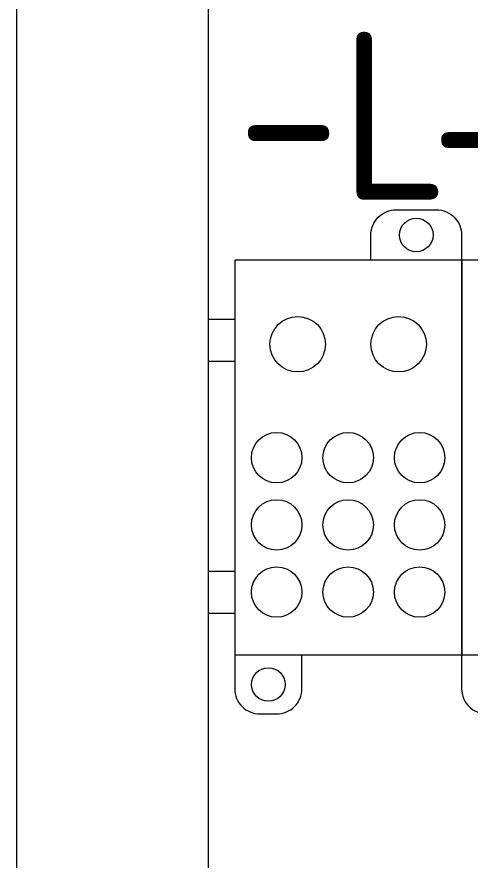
# Model space of a CAD drawing. Header units: millimetres. Extents: x 4137 to 6698, y 1400 to 3585.
# Drawn here: x 4348.2 to 4402.1, y 2773.9 to 2874.3 of the extents above; entities that cross this region are included whole.
import ezdxf
from ezdxf.enums import TextEntityAlignment as Align

# ---------------------------------------------------------------- set-up
doc = ezdxf.new("R2010")
doc.units = ezdxf.units.MM
doc.layers.add('000-PI-Oprema', color=30, linetype='Continuous', lineweight=5)
doc.layers.add('002-PI-Kabelska kanalica', color=150, linetype='Continuous')
doc.styles.add('PI0', font='isocpeur.ttf', dxfattribs={"width": 0.9})

msp = doc.modelspace()

# ---------------------------------------------------------------- linework, layer by layer
at = {"color": 0, "linetype": 'ByBlock', "lineweight": 0, "ltscale": 0.25}
msp.add_line((4348.21, 2725.78), (4348.21, 2918.22), dxfattribs=at)
at = {"layer": '000-PI-Oprema', "color": 0, "linetype": 'ByBlock', "lineweight": 0}
for points in [[(4390.32, 2845.3), (4390.32, 2848.3, -0.414214), (4393.32, 2851.3), (4398.12, 2851.3, -0.414214), (4401.12, 2848.3), (4401.12, 2845.3), (4401.12, 2798.3), (4374.12, 2798.3), (4374.12, 2794.3, 0.414214), (4377.12, 2791.3), (4379.12, 2791.3, 0.414214), (4382.12, 2794.3), (4382.12, 2798.3)], [(4417.32, 2845.3), (4417.32, 2848.3, -0.414214), (4420.32, 2851.3), (4425.12, 2851.3, -0.414214), (4428.12, 2848.3), (4428.12, 2845.3), (4428.12, 2798.3), (4401.12, 2798.3), (4401.12, 2794.3, 0.414214), (4404.12, 2791.3), (4406.12, 2791.3, 0.414214), (4409.12, 2794.3), (4409.12, 2798.3)]]:
    msp.add_lwpolyline(points, format="xyb", dxfattribs=at)
for points in [[(4401.14, 2845.3), (4374.14, 2845.3), (4374.14, 2798.3)], [(4428.14, 2845.3), (4401.14, 2845.3), (4401.14, 2798.3)]]:
    msp.add_lwpolyline(points, dxfattribs=at)
for centre, radius in [((4395.72, 2848.3), 2), ((4381.62, 2835.3), 3.3), ((4393.62, 2835.3), 3.3), ((4379.12, 2821.8), 3), ((4387.62, 2821.8), 3), ((4396.12, 2821.8), 3), ((4379.12, 2813.8), 3), ((4387.62, 2813.8), 3), ((4396.12, 2813.8), 3), ((4379.12, 2805.8), 3), ((4387.62, 2805.8), 3), ((4396.12, 2805.8), 3), ((4378.12, 2794.8), 2)]:
    msp.add_circle(centre, radius, dxfattribs=at)
at = {"layer": '002-PI-Kabelska kanalica', "color": 0, "linetype": 'ByBlock', "lineweight": 0}
msp.add_line((4370.95, 3405.78), (4370.95, 1735.78), dxfattribs=at)
at = {"layer": '002-PI-Kabelska kanalica', "color": 0, "linetype": 'ByBlock', "lineweight": 0, "ltscale": 0.25}
for p, q in [((4370.95, 2838.28), (4370.95, 2803.28)), ((4370.95, 2838.28), (4374.09, 2838.28)), ((4370.95, 2833.28), (4374.09, 2833.28)), ((4370.95, 2808.28), (4374.09, 2808.28)), ((4370.95, 2803.28), (4374.09, 2803.28))]:
    msp.add_line(p, q, dxfattribs=at)

# ---------------------------------------------------------------- texts
at = {"color": 0, "linetype": 'ByBlock', "lineweight": 0, "style": 'PI0', "width": 0.9}
for s, p in [('-L', (4387.01, 2862.5)), ('-N', (4411.26, 2861.7))]:
    msp.add_text(s, height=20, dxfattribs=at).set_placement(p, align=Align.MIDDLE)

doc.saveas('drawing.dxf')
